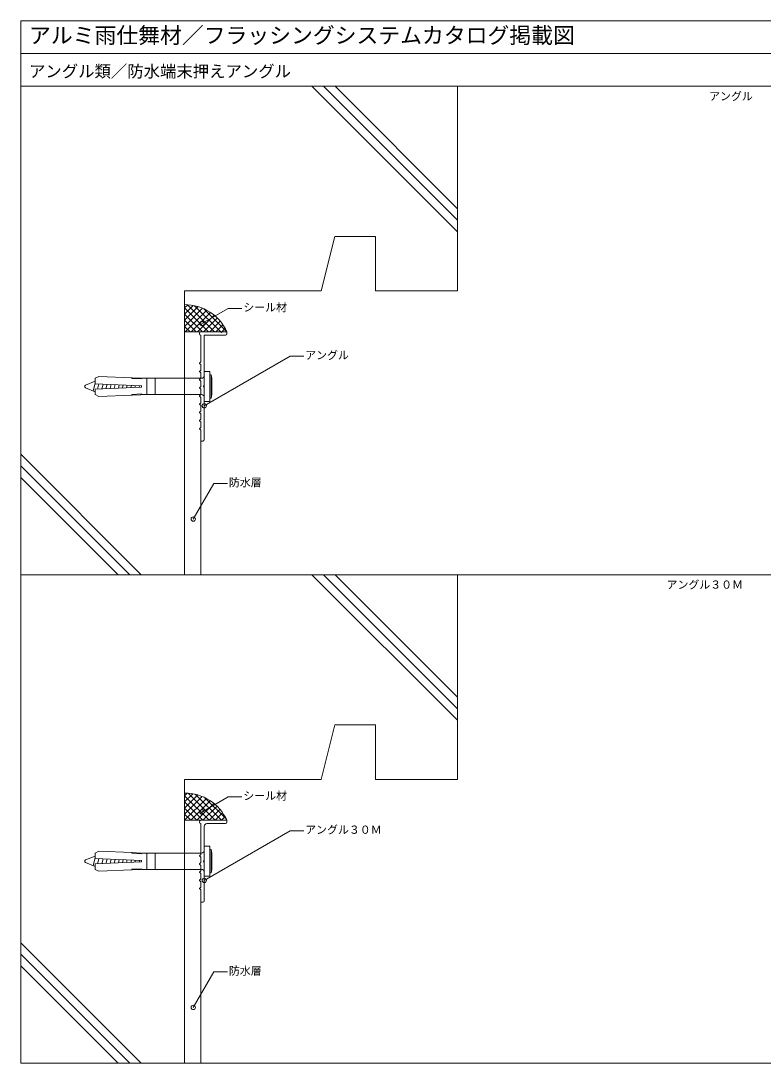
# Model space of a CAD drawing. Units: millimetres, scale not verified. Extents: x -276 to 276, y -191 to 191.
# Drawn here: x -276 to -4, y -191 to 191 of the extents above; entities that cross this region are included whole.
import ezdxf
from ezdxf.enums import TextEntityAlignment as Align

# ---------------------------------------------------------------- set-up
doc = ezdxf.new("R2010")
doc.units = ezdxf.units.MM
doc.header["$LTSCALE"] = 0.5
for name, color, linetype, lineweight in [('0-0_0', 7, 'Continuous', 18), ('0-1_WAKU', 7, 'Continuous', 18), ('0-3_KUTAI', 3, 'Continuous', 18), ('0-4_BOUSUI', 1, 'Continuous', 18), ('0-5_MOJI', 7, 'Continuous', 18), ('0-6_HATCH', 9, 'Continuous', 18), ('0-7_KANAMONO_SCREW', 4, 'Continuous', 18), ('0-8_KANAMONO', 4, 'Continuous', 18)]:
    doc.layers.add(name, color=color, linetype=linetype, lineweight=lineweight)
doc.styles.add('ＭＳ ゴシック', font='')
doc.styles.get('ＭＳ ゴシック').set_extended_font_data('MS Gothic')

msp = doc.modelspace()

# ---------------------------------------------------------------- linework, layer by layer
at = {"layer": '0-0_0'}
msp.add_line((-275.9599, 179.0225), (276.0401, 179.0225), dxfattribs=at)
at = {"layer": '0-1_WAKU'}
msp.add_line((-275.9599, -11.9775), (276.0401, -11.9775), dxfattribs=at)
for points in [[(276.0401, 167.0225), (-275.9599, 167.0225), (-275.9599, 191.0225), (276.0401, 191.0225)], [(-275.9599, -190.9775), (276.0401, -190.9775), (276.0401, 191.0225), (-275.9599, 191.0225)]]:
    msp.add_lwpolyline(points, close=True, dxfattribs=at)
at = {"layer": '0-3_KUTAI'}
for p, q in [((-215.9599, -11.9775), (-215.9599, 92.0225)), ((-215.9599, 92.0225), (-165.9599, 92.0225)), ((-215.9599, -190.9775), (-215.9599, -86.9775)), ((-215.9599, -86.9775), (-165.9599, -86.9775))]:
    msp.add_line(p, q, dxfattribs=at)
for points in [[(-145.9599, 92.0225), (-115.9599, 92.0225), (-115.9599, 167.0225)], [(-145.9599, 92.0225), (-145.9599, 112.0225), (-160.9599, 112.0225), (-165.9599, 92.0225)], [(-145.9599, -86.9775), (-115.9599, -86.9775), (-115.9599, -11.9775)], [(-145.9599, -86.9775), (-145.9599, -66.9775), (-160.9599, -66.9775), (-165.9599, -86.9775)]]:
    msp.add_lwpolyline(points, dxfattribs=at)
at = {"layer": '0-4_BOUSUI'}
for p, q in [((-209.9599, 77.0225), (-215.9599, 77.0225)), ((-209.9599, -11.9775), (-209.9599, 37.0225)), ((-209.9599, -101.9775), (-215.9599, -101.9775)), ((-209.9599, -190.9775), (-209.9599, -131.9775))]:
    msp.add_line(p, q, dxfattribs=at)
for centre in [(-215.9599, 70.01), (-215.9599, -108.99)]:
    msp.add_arc(centre, 17.0125, 24.34292, 90, dxfattribs=at)
at = {"layer": '0-5_MOJI'}
for p, q in [((-209.6082, 80.0682), (-199.934, 85.6535)), ((-199.934, 85.6535), (-194.934, 85.6535)), ((-208.7599, 49.939), (-177.258, 68.1266)), ((-177.258, 68.1266), (-172.258, 68.1266)), ((-212.7613, 8.4273), (-205.2111, 21.5046)), ((-205.2111, 21.5046), (-200.2111, 21.5046)), ((-209.6082, -98.9318), (-199.934, -93.3465)), ((-199.934, -93.3465), (-194.934, -93.3465)), ((-208.7599, -123.9829), (-177.258, -105.7953)), ((-177.258, -105.7953), (-172.258, -105.7953)), ((-212.7613, -170.5727), (-205.2111, -157.4954)), ((-205.2111, -157.4954), (-200.2111, -157.4954))]:
    msp.add_line(p, q, dxfattribs=at)
for centre in [(-209.6082, 80.0682), (-208.7599, 49.939), (-212.7613, 8.4273), (-209.6082, -98.9318), (-208.7599, -123.9829), (-212.7613, -170.5727)]:
    msp.add_circle(centre, 0.8, dxfattribs=at)
at = {"layer": '0-6_HATCH'}
for p, q in [((-169.3117, 167.0225), (-115.9599, 113.6707)), ((-165.0691, 167.0225), (-115.9599, 117.9133)), ((-160.8264, 167.0225), (-115.9599, 122.156)), ((-215.9599, 85.7906), (-214.7697, 86.9808)), ((-215.9599, 83.5456), (-212.7823, 86.7231)), ((-215.9599, 81.3005), (-210.9823, 86.2781)), ((-207.1918, 77.0225), (-215.9599, 85.7906)), ((-215.9599, 79.0554), (-209.3355, 85.6798)), ((-215.7477, 77.0225), (-207.8209, 84.9493)), ((-204.9467, 77.0225), (-214.9145, 86.9904)), ((-213.5027, 77.0225), (-206.4255, 84.0997)), ((-202.7016, 77.0225), (-212.3042, 86.6251)), ((-200.4626, 77.0286), (-208.9413, 85.5073)), ((-209.4368, 77.0225), (-215.9599, 83.5456)), ((-211.6819, 77.0225), (-215.9599, 81.3005)), ((-211.2576, 77.0225), (-205.1409, 83.1392)), ((-209.0126, 77.0225), (-203.9629, 82.0722)), ((-206.7675, 77.0225), (-202.8898, 80.9002)), ((-213.9269, 77.0225), (-215.9599, 79.0554)), ((-204.5224, 77.0225), (-201.923, 79.622)), ((-202.2774, 77.0225), (-201.0667, 78.2331)), ((-275.9599, 32.156), (-231.8264, -11.9775)), ((-275.9599, 27.9133), (-236.0691, -11.9775)), ((-275.9599, 23.6707), (-240.3117, -11.9775)), ((-169.3117, -11.9775), (-115.9599, -65.3293)), ((-165.0691, -11.9775), (-115.9599, -61.0867)), ((-160.8264, -11.9775), (-115.9599, -56.844)), ((-215.9599, -92.9972), (-214.969, -92.0064)), ((-215.9599, -95.2423), (-212.9614, -92.2438)), ((-215.9599, -97.4874), (-211.1454, -92.6729)), ((-206.9796, -101.9775), (-215.9599, -92.9972)), ((-215.9599, -99.7324), (-209.4852, -93.2577)), ((-215.9599, -101.9775), (-207.9588, -93.9764)), ((-209.2247, -101.9775), (-215.9599, -95.2423)), ((-204.7346, -101.9775), (-214.6869, -92.0252)), ((-213.7148, -101.9775), (-206.5525, -94.8152)), ((-202.4895, -101.9775), (-212.0292, -92.4378)), ((-200.6497, -101.5722), (-208.5421, -93.6798)), ((-211.4697, -101.9775), (-215.9599, -97.4874)), ((-211.4697, -101.9775), (-205.2577, -95.7654)), ((-209.2247, -101.9775), (-204.0697, -96.8225)), ((-206.9796, -101.9775), (-202.9866, -97.9845)), ((-204.7346, -101.9775), (-202.0097, -99.2526)), ((-213.7148, -101.9775), (-215.9599, -99.7324)), ((-202.4895, -101.9775), (-201.1427, -100.6307)), ((-275.9599, -146.844), (-231.8264, -190.9775)), ((-275.9599, -151.0867), (-236.0691, -190.9775)), ((-275.9599, -155.3293), (-240.3117, -190.9775))]:
    msp.add_line(p, q, dxfattribs=at)
at = {"layer": '0-7_KANAMONO_SCREW'}
for p, q in [((-208.7599, 61.0225), (-208.7599, 62.5225)), ((-206.7599, 62.5225), (-208.7599, 62.5225)), ((-206.7599, 51.5225), (-206.7599, 62.5225)), ((-206.7599, 61.2725), (-206.2599, 61.2725)), ((-248.7599, 58.9359), (-252.2641, 57.4845)), ((-249.4768, 55.4061), (-248.7599, 58.2738)), ((-248.7599, 60.0225), (-247.3815, 60.7117)), ((-248.7599, 58.0225), (-248.7599, 60.0225)), ((-231.7599, 57.2725), (-248.7599, 58.0225)), ((-247.8123, 56.0643), (-247.3384, 57.9598)), ((-235.2565, 60.1768), (-247.3815, 60.7117)), ((-246.2955, 56.1312), (-245.8548, 57.8943)), ((-244.7788, 56.1981), (-244.3711, 57.8289)), ((-243.2621, 56.2651), (-242.8875, 57.7634)), ((-241.7453, 56.332), (-241.4038, 57.698)), ((-240.2286, 56.3989), (-239.9202, 57.6325)), ((-238.7119, 56.4658), (-238.4366, 57.5671)), ((-237.1952, 56.5327), (-236.9529, 57.5016)), ((-235.6784, 56.5996), (-235.4693, 57.4362)), ((-235.2675, 59.927), (-235.2565, 60.1768)), ((-231.7709, 59.7728), (-235.2675, 59.927)), ((-235.0177, 59.916), (-235.0067, 60.1658)), ((-232.0096, 60.0335), (-235.0067, 60.1658)), ((-234.1617, 56.6665), (-233.9857, 57.3707)), ((-232.645, 56.7335), (-232.502, 57.3053)), ((-232.0207, 59.7838), (-232.0096, 60.0335)), ((-231.7709, 59.7728), (-231.7599, 60.0225)), ((-209.7599, 60.0225), (-231.7599, 60.0225)), ((-229.7599, 54.0225), (-229.7599, 60.0225)), ((-226.7599, 54.0225), (-226.7599, 60.0225)), ((-208.7599, 53.0225), (-208.7599, 61.0225)), ((-206.0099, 60.0225), (-206.0099, 54.0225)), ((-248.7599, 55.1091), (-252.2641, 56.5606)), ((-231.7599, 56.7725), (-248.7599, 56.0225)), ((-248.7599, 56.0225), (-248.7599, 54.0225)), ((-248.7599, 54.0225), (-247.3815, 53.3333)), ((-235.2565, 53.8682), (-247.3815, 53.3333)), ((-231.7709, 54.2723), (-235.2675, 54.118)), ((-235.2675, 54.118), (-235.2565, 53.8682)), ((-235.0177, 54.129), (-235.0067, 53.8793)), ((-232.0096, 54.0115), (-235.0067, 53.8793)), ((-232.0207, 54.2612), (-232.0096, 54.0115)), ((-231.7709, 54.2723), (-231.7599, 54.0225)), ((-231.7599, 56.7725), (-231.7599, 57.2725)), ((-209.7599, 54.0225), (-231.7599, 54.0225)), ((-206.2599, 52.7725), (-206.0099, 54.0225)), ((-208.7599, 51.5225), (-208.7599, 53.0225)), ((-208.7599, 51.5225), (-206.7599, 51.5225)), ((-206.2599, 52.7725), (-206.7599, 52.7725)), ((-248.7599, -113.9775), (-247.3815, -113.2883)), ((-248.7599, -115.9775), (-248.7599, -113.9775)), ((-235.2565, -113.8232), (-247.3815, -113.2883)), ((-235.2675, -114.073), (-235.2565, -113.8232)), ((-231.7709, -114.2272), (-235.2675, -114.073)), ((-235.0177, -114.084), (-235.0067, -113.8342)), ((-232.0096, -113.9665), (-235.0067, -113.8342)), ((-232.0207, -114.2162), (-232.0096, -113.9665)), ((-231.7709, -114.2272), (-231.7599, -113.9775)), ((-209.7599, -113.9775), (-231.7599, -113.9775)), ((-229.7599, -119.9775), (-229.7599, -113.9775)), ((-226.7599, -119.9775), (-226.7599, -113.9775)), ((-208.7599, -112.9775), (-208.7599, -111.4775)), ((-206.7599, -111.4775), (-208.7599, -111.4775)), ((-208.7599, -120.9775), (-208.7599, -112.9775)), ((-206.7599, -122.4775), (-206.7599, -111.4775)), ((-206.7599, -112.7275), (-206.2599, -112.7275)), ((-206.0099, -113.9775), (-206.0099, -119.9775)), ((-248.7599, -115.0641), (-252.2641, -116.5155)), ((-248.7599, -118.8909), (-252.2641, -117.4394)), ((-249.4768, -118.5939), (-248.7599, -115.7262)), ((-231.7599, -116.7275), (-248.7599, -115.9775)), ((-231.7599, -117.2275), (-248.7599, -117.9775)), ((-248.7599, -117.9775), (-248.7599, -119.9775)), ((-247.8123, -117.9357), (-247.3384, -116.0402)), ((-246.2955, -117.8688), (-245.8548, -116.1057)), ((-244.7788, -117.8019), (-244.3711, -116.1711)), ((-243.2621, -117.7349), (-242.8875, -116.2366)), ((-241.7453, -117.668), (-241.4038, -116.302)), ((-240.2286, -117.6011), (-239.9202, -116.3675)), ((-238.7119, -117.5342), (-238.4366, -116.4329)), ((-237.1952, -117.4673), (-236.9529, -116.4984)), ((-235.6784, -117.4004), (-235.4693, -116.5638)), ((-234.1617, -117.3335), (-233.9857, -116.6293)), ((-232.645, -117.2665), (-232.502, -116.6947)), ((-231.7599, -117.2275), (-231.7599, -116.7275)), ((-248.7599, -119.9775), (-247.3815, -120.6667)), ((-235.2565, -120.1318), (-247.3815, -120.6667)), ((-231.7709, -119.7277), (-235.2675, -119.882)), ((-235.2675, -119.882), (-235.2565, -120.1318)), ((-235.0177, -119.871), (-235.0067, -120.1207)), ((-232.0096, -119.9885), (-235.0067, -120.1207)), ((-232.0207, -119.7388), (-232.0096, -119.9885)), ((-231.7709, -119.7277), (-231.7599, -119.9775)), ((-209.7599, -119.9775), (-231.7599, -119.9775)), ((-208.7599, -122.4775), (-208.7599, -120.9775)), ((-206.2599, -121.2275), (-206.7599, -121.2275)), ((-206.2599, -121.2275), (-206.0099, -119.9775)), ((-208.7599, -122.4775), (-206.7599, -122.4775))]:
    msp.add_line(p, q, dxfattribs=at)
for points in [[(-206.0099, 60.0225), (-206.2599, 61.2725), (-206.2599, 52.7725)], [(-206.0099, -113.9775), (-206.2599, -112.7275), (-206.2599, -121.2275)]]:
    msp.add_lwpolyline(points, dxfattribs=at)
for centre, radius, start, end in [((-252.0727, 57.0225), 0.5, 112.5, 247.5), ((-209.7599, 61.0225), 1, 270, 0), ((-209.7599, 53.0225), 1, 0, 90), ((-209.7599, -112.9775), 1, 270, 0), ((-252.0727, -116.9775), 0.5, 112.5, 247.5), ((-209.7599, -120.9775), 1, 0, 90)]:
    msp.add_arc(centre, radius, start, end, dxfattribs=at)
at = {"layer": '0-8_KANAMONO'}
for p, q in [((-210.4599, 76.5225), (-210.4599, 76.3225)), ((-210.4599, -102.4775), (-210.4599, -102.6775)), ((-207.7599, -103.1775), (-200.9599, -103.1775))]:
    msp.add_line(p, q, dxfattribs=at)
for points in [[(-200.4599, 76.3225), (-200.4599, 77.0225), (-202.2477, 77.0225), (-202.4599, 76.8104), (-202.672, 77.0225), (-209.9599, 77.0225)], [(-209.9599, 75.8225), (-209.9599, 66.0225), (-210.3857, 65.678)], [(-208.929, 57.2102), (-208.7599, 57.2725), (-208.7599, 75.8225), (-200.9599, 75.8225)], [(-210.3857, 65.367), (-209.9599, 65.0225), (-209.9599, 63.0225), (-210.3857, 62.678)], [(-210.3857, 62.367), (-209.9599, 62.0225), (-209.9599, 60.0225), (-210.3857, 59.678)], [(-210.3857, 59.367), (-209.9599, 59.0225), (-209.9599, 57.0225), (-210.3857, 56.678)], [(-210.3857, 56.367), (-209.9599, 56.0225), (-209.9599, 54.0225), (-210.3857, 53.678)], [(-208.7599, 37.5225), (-208.7599, 56.7725), (-208.929, 56.8348)], [(-210.3857, 53.367), (-209.9599, 53.0225), (-209.9599, 51.0225), (-210.3857, 50.678)], [(-210.3857, 50.367), (-209.9599, 50.0225), (-209.9599, 48.0225), (-210.3857, 47.678)], [(-210.3857, 47.367), (-209.9599, 47.0225), (-209.9599, 45.0225), (-210.3857, 44.678)], [(-210.3857, 44.367), (-209.9599, 44.0225), (-209.9599, 42.0225), (-210.3857, 41.678)], [(-210.3857, 41.367), (-209.9599, 41.0225), (-209.9599, 37.0225), (-209.2599, 37.0225)], [(-200.4599, -102.6775), (-200.4599, -101.9775), (-209.9599, -101.9775)], [(-209.9599, -103.1775), (-209.9599, -114.4775), (-210.3857, -114.822)], [(-208.929, -116.7898), (-208.7599, -116.7275), (-208.7599, -104.1775)], [(-210.3857, -115.133), (-209.9599, -115.4775), (-209.9599, -117.4775), (-210.3857, -117.822)], [(-210.3857, -118.133), (-209.9599, -118.4775), (-209.9599, -120.4775), (-210.3857, -120.822)], [(-208.7599, -131.4775), (-208.7599, -117.2275), (-208.929, -117.1652)], [(-210.3857, -121.133), (-209.9599, -121.4775), (-209.9599, -123.4775), (-210.3857, -123.822)], [(-210.3857, -124.133), (-209.9599, -124.4775), (-209.9599, -126.4775), (-210.3857, -126.822)], [(-210.3857, -127.133), (-209.9599, -127.4775), (-209.9599, -131.9775), (-209.2599, -131.9775)]]:
    msp.add_lwpolyline(points, dxfattribs=at)
for centre, radius, start, end in [((-209.9599, 76.5225), 0.5, 90, 180), ((-209.9599, 76.3225), 0.5, 180, 270), ((-200.9599, 76.3225), 0.5, 270, 0), ((-210.2599, 65.5225), 0.2, 128.97666, 231.02334), ((-210.2599, 62.5225), 0.2, 128.97666, 231.02334), ((-210.2599, 59.5225), 0.2, 128.97666, 231.02334), ((-210.2599, 56.5225), 0.2, 128.97666, 231.02334), ((-210.2599, 53.5225), 0.2, 128.97666, 231.02334), ((-208.8599, 57.0225), 0.2, 110.2297, 249.7703), ((-210.2599, 50.5225), 0.2, 128.97666, 231.02334), ((-210.2599, 47.5225), 0.2, 128.97666, 231.02334), ((-210.2599, 44.5225), 0.2, 128.97666, 231.02334), ((-210.2599, 41.5225), 0.2, 128.97666, 231.02334), ((-209.2599, 37.5225), 0.5, 270, 0), ((-209.9599, -102.4775), 0.5, 90, 180), ((-209.9599, -102.6775), 0.5, 180, 270), ((-200.9599, -102.6775), 0.5, 270, 0), ((-207.7599, -104.1775), 1, 90, 180), ((-210.2599, -114.9775), 0.2, 128.97666, 231.02334), ((-210.2599, -117.9775), 0.2, 128.97666, 231.02334), ((-208.8599, -116.9775), 0.2, 110.2297, 249.7703), ((-210.2599, -120.9775), 0.2, 128.97666, 231.02334), ((-210.2599, -123.9775), 0.2, 128.97666, 231.02334), ((-210.2599, -126.9775), 0.2, 128.97666, 231.02334), ((-209.2599, -131.4775), 0.5, 270, 0)]:
    msp.add_arc(centre, radius, start, end, dxfattribs=at)

# ---------------------------------------------------------------- texts
at = {"layer": '0-1_WAKU', "style": 'ＭＳ ゴシック'}
for s, height, p in [('アルミ雨仕舞材／フラッシングシステムカタログ掲載図', 5.865, (-272.9599, 181.0225)), ('アングル類／防水端末押えアングル', 4.399, (-272.9599, 169.0225))]:
    msp.add_text(s, height=height, dxfattribs=at).set_placement(p, align=Align.BOTTOM_LEFT)
at = {"layer": '0-5_MOJI', "style": 'ＭＳ ゴシック'}
for s, p in [('アングル', (-23.7518, 161.0225)), ('シール材', (-194.434, 83.6535)), ('アングル', (-171.758, 66.1266)), ('防水層', (-199.7111, 19.5046)), ('アングル３０Ｍ', (-39.3457, -17.9775)), ('シール材', (-194.434, -95.3465)), ('アングル３０Ｍ', (-171.758, -107.7953)), ('防水層', (-199.7111, -159.4954))]:
    msp.add_text(s, height=2.933, dxfattribs=at).set_placement(p, align=Align.BOTTOM_LEFT)

doc.saveas('drawing.dxf')
